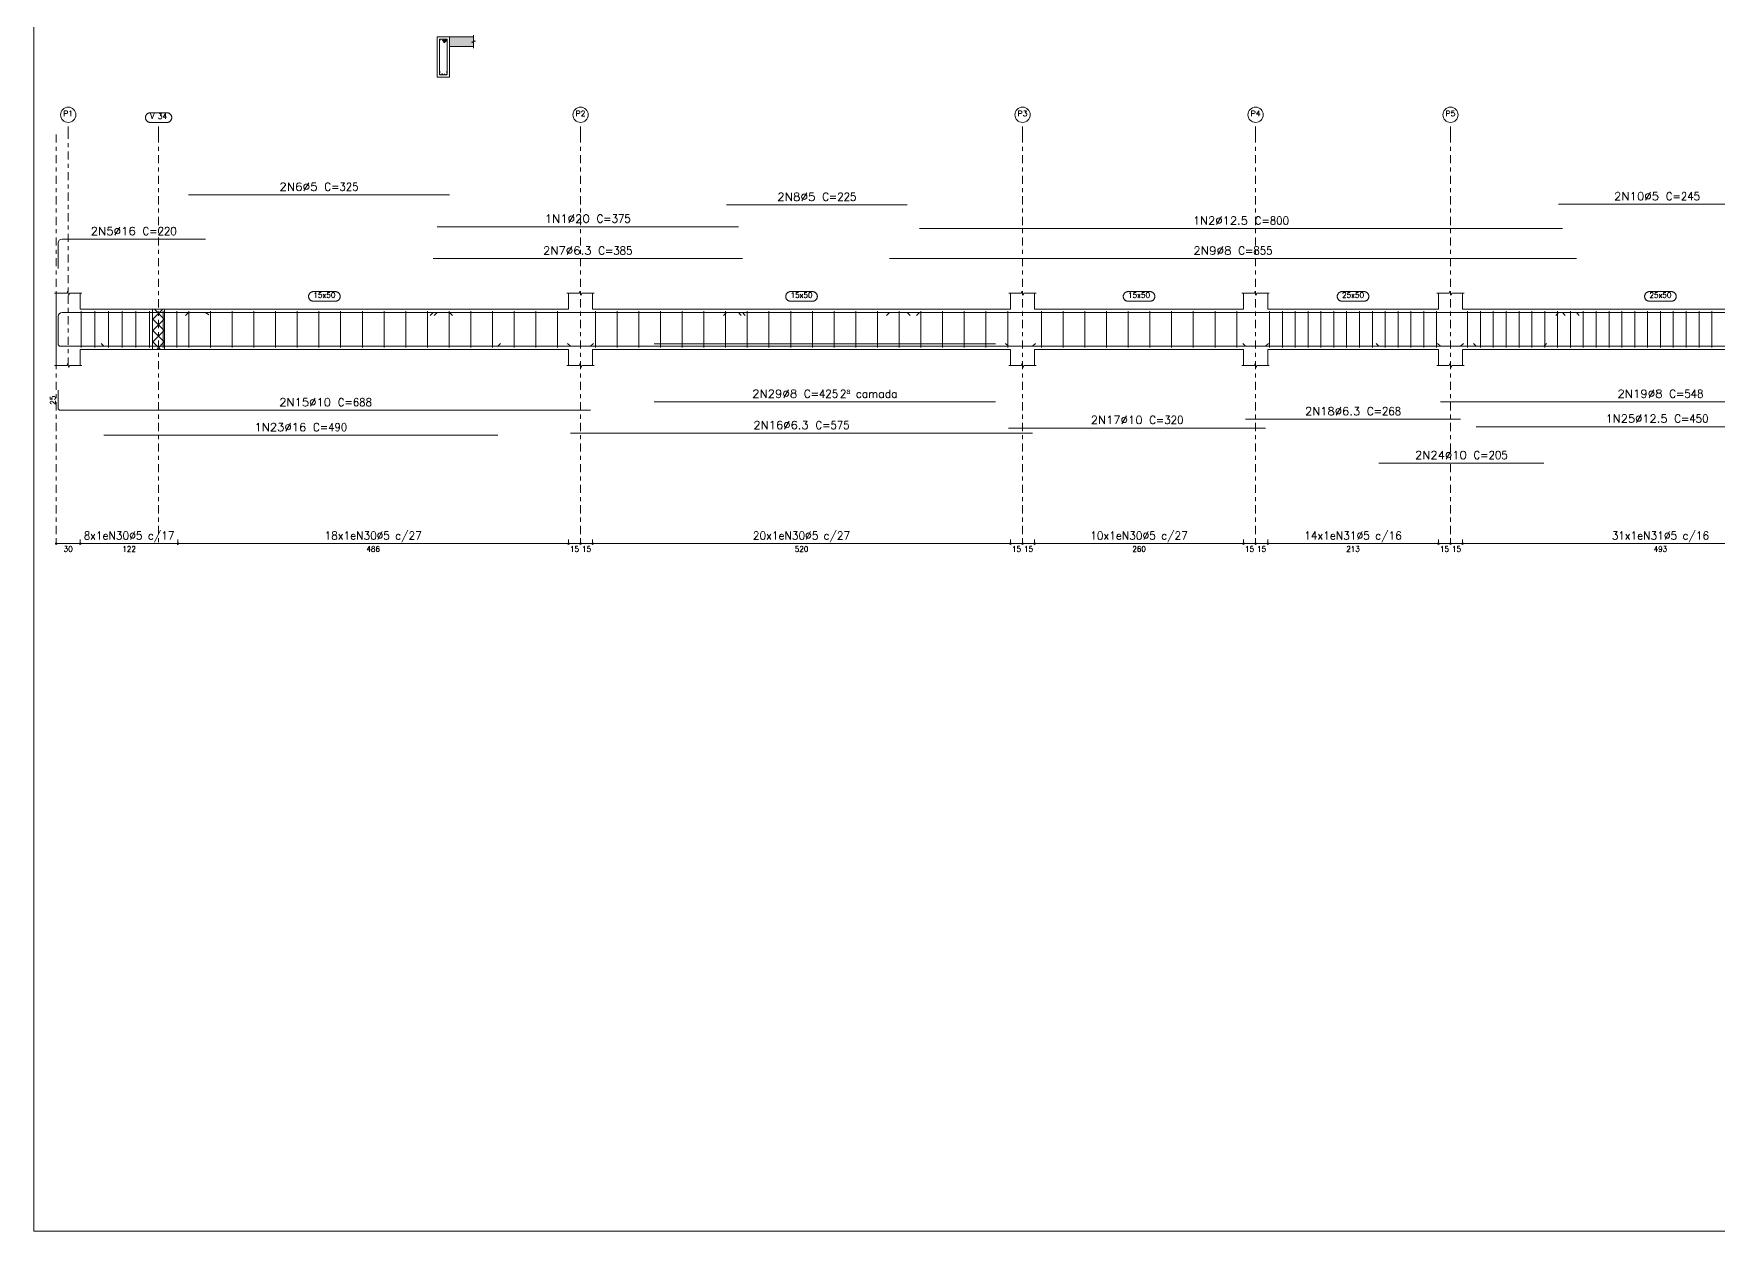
# Model space of a CAD drawing. Header units: millimetres. Extents: x 0 to 84, y 0 to 59.4.
# Drawn here: x 0 to 41.92, y 0 to 29.79 of the extents above; entities that cross this region are included whole.
import ezdxf
from ezdxf.enums import TextEntityAlignment as Align

# ---------------------------------------------------------------- set-up
doc = ezdxf.new("R2010")
doc.units = ezdxf.units.MM
doc.linetypes.add('CYPE_RAYAPUNTO', pattern=[0.4125, 0.2025, -0.105, 0, -0.105])
for name, color, linetype, lineweight in [('ARM_LONGITUDINAL_Ø10', 103, 'Continuous', 9), ('ARM_LONGITUDINAL_Ø12_5', 51, 'Continuous', 9), ('ARM_LONGITUDINAL_Ø16', 212, 'Continuous', 9), ('ARM_LONGITUDINAL_Ø20', 30, 'Continuous', 9), ('ARM_LONGITUDINAL_Ø5', 151, 'Continuous', 9), ('ARM_LONGITUDINAL_Ø6_3', 32, 'Continuous', 9), ('ARM_LONGITUDINAL_Ø8', 32, 'Continuous', 9), ('ARM_TRANSVERSAL_Ø5', 151, 'Continuous', 9), ('ELE_ARM_TRANS_TXT_EST', 3, 'Continuous', 9), ('ELE_CONT_NOS', 122, 'Continuous', 9), ('ELE_CONT_VIG_CONCRETO', 2, 'Continuous', 9), ('ELE_COT_COT_ANCORAGENS', 3, 'Continuous', 0), ('ELE_COT_COT_EST', 3, 'Continuous', 0), ('ELE_COT_COT_LIN_APOIOS', 2, 'CYPE_RAYAPUNTO', 0), ('ELE_COT_TEXTOS_ESTRIBOS', 122, 'Continuous', 0), ('ELE_REF_COT_LIN_AUX_COTA', 2, 'CYPE_RAYAPUNTO', 9), ('ELE_REF_REF_NOME', 3, 'Continuous', 9), ('ELE_REF_REF_REFERENCIA', 3, 'Continuous', 9), ('ELE_REF_TEXTO_REF_NOME', 3, 'Continuous', 9), ('ELE_REF_TEXTO_REF_REFERENCIA', 3, 'Continuous', 9), ('POR_ARM_LONG_ARM_TEXTOS', 3, 'Continuous', 9), ('POR_ARM_LONG_TXT_COMP', 3, 'Continuous', 9), ('POR_ARM_LONG_TXT_IND_LAYER_ARM_LONG', 3, 'Continuous', 9), ('QUAD_BORDA', 1, 'Continuous', 20), ('QUAD_LIMITES', 2, 'Continuous', 0), ('SEC_CONT_LAJES_CORTE', 8, 'Continuous', 9), ('SEC_CONT_VIG_CONCRETO_CORTE', 2, 'Continuous', 9)]:
    doc.layers.add(name, color=color, linetype=linetype, lineweight=lineweight)
doc.styles.add('CYPETXT', font='', dxfattribs={"height": 0.2})
doc.styles.get('CYPETXT').set_extended_font_data('romans')

msp = doc.modelspace()

# ---------------------------------------------------------------- hatches: boundary and pattern name
at = {"layer": 'SEC_CONT_LAJES_CORTE', "true_color": 0xdad7d3}
msp.add_hatch(color=254, dxfattribs=at).paths.add_polyline_path([(10.944, 29.716), (10.344, 29.716), (10.344, 29.476), (10.944, 29.476)], flags=0)

# ---------------------------------------------------------------- linework, layer by layer
at = {"layer": 'ARM_LONGITUDINAL_Ø10'}
for p, q in [((13.859, 22.019), (13.932, 22.087)), ((24.259, 22.019), (24.188, 22.09)), ((30.659, 22.019), (30.729, 22.09)), ((33.479, 22.019), (33.408, 22.09)), ((37.579, 22.019), (37.65, 22.09))]:
    msp.add_line(p, q, dxfattribs=at)
for points in [[(0.609, 22.519), (0.609, 22.079), (0.613, 22.056), (0.626, 22.036), (0.646, 22.023), (0.669, 22.019), (13.859, 22.019)], [(30.659, 22.019), (24.259, 22.019)], [(33.479, 22.019), (37.579, 22.019)], [(0.609, 20.925), (0.609, 20.485), (0.613, 20.462), (0.626, 20.442), (0.646, 20.429), (0.669, 20.425), (13.859, 20.425)], [(30.659, 19.984), (24.259, 19.984)], [(33.479, 19.111), (37.579, 19.111)]]:
    msp.add_lwpolyline(points, dxfattribs=at)
msp.add_circle((10.167, 28.786), 0.01, dxfattribs=at)
at = {"layer": 'ARM_LONGITUDINAL_Ø12_5'}
for p, q in [((22.043, 22.855), (21.972, 22.784)), ((38.043, 22.855), (38.114, 22.784)), ((35.899, 22.019), (35.828, 22.09))]:
    msp.add_line(p, q, dxfattribs=at)
for points in [[(22.043, 24.943), (38.043, 24.943)], [(22.043, 22.855), (38.043, 22.855)], [(35.899, 22.019), (44.899, 22.019)], [(35.899, 20.017), (44.899, 20.017)]]:
    msp.add_lwpolyline(points, dxfattribs=at)
at = {"layer": 'ARM_LONGITUDINAL_Ø16'}
for p, q in [((4.276, 22.855), (4.359, 22.799)), ((1.749, 22.019), (1.678, 22.09)), ((11.549, 22.019), (11.619, 22.09))]:
    msp.add_line(p, q, dxfattribs=at)
for points in [[(0.609, 23.949), (0.609, 24.586), (0.616, 24.623), (0.637, 24.654), (0.668, 24.675), (0.705, 24.682), (4.276, 24.682)], [(0.609, 22.122), (0.609, 22.759), (0.616, 22.796), (0.637, 22.827), (0.668, 22.848), (0.705, 22.855), (4.276, 22.855)], [(1.749, 22.019), (11.549, 22.019)], [(1.749, 19.805), (11.549, 19.805)]]:
    msp.add_lwpolyline(points, dxfattribs=at)
at = {"layer": 'ARM_LONGITUDINAL_Ø20'}
for p, q in [((10.039, 22.855), (9.968, 22.784)), ((17.539, 22.855), (17.609, 22.784))]:
    msp.add_line(p, q, dxfattribs=at)
for points in [[(10.039, 24.992), (17.539, 24.992)], [(10.039, 22.855), (17.539, 22.855)]]:
    msp.add_lwpolyline(points, dxfattribs=at)
msp.add_circle((10.194, 29.636), 0.02, dxfattribs=at)
at = {"layer": 'ARM_LONGITUDINAL_Ø5'}
for p, q in [((3.849, 22.855), (3.778, 22.784)), ((10.349, 22.855), (10.419, 22.784)), ((17.239, 22.855), (17.168, 22.784)), ((21.739, 22.855), (21.809, 22.784)), ((37.949, 22.855), (37.878, 22.784))]:
    msp.add_line(p, q, dxfattribs=at)
for points in [[(3.849, 25.786), (10.349, 25.786)], [(17.239, 25.537), (21.739, 25.537)], [(37.949, 25.549), (42.849, 25.549)], [(3.849, 22.855), (10.349, 22.855)], [(17.239, 22.855), (21.739, 22.855)], [(37.949, 22.855), (42.849, 22.855)]]:
    msp.add_lwpolyline(points, dxfattribs=at)
for centre in [(10.11, 29.638), (10.277, 29.638)]:
    msp.add_circle(centre, 0.005, dxfattribs=at)
at = {"layer": 'ARM_LONGITUDINAL_Ø6_3'}
for p, q in [((9.939, 22.855), (9.868, 22.784)), ((17.639, 22.855), (17.709, 22.784)), ((13.359, 22.019), (13.288, 22.09)), ((24.859, 22.019), (24.929, 22.09)), ((30.159, 22.019), (30.088, 22.09)), ((35.509, 22.019), (35.579, 22.09))]:
    msp.add_line(p, q, dxfattribs=at)
for points in [[(9.939, 24.197), (17.639, 24.197)], [(9.939, 22.855), (17.639, 22.855)], [(13.359, 22.019), (24.859, 22.019)], [(30.159, 22.019), (35.509, 22.019)], [(30.159, 20.202), (35.509, 20.202)], [(13.359, 19.856), (24.859, 19.856)]]:
    msp.add_lwpolyline(points, dxfattribs=at)
for centre in [(10.11, 29.65), (10.277, 29.65), (10.11, 28.842), (10.11, 28.782), (10.224, 28.782), (10.277, 28.842), (10.277, 28.782)]:
    msp.add_circle(centre, 0.0063, dxfattribs=at)
at = {"layer": 'ARM_LONGITUDINAL_Ø8'}
for p, q in [((21.294, 22.855), (21.223, 22.784)), ((38.394, 22.855), (38.464, 22.784)), ((35.009, 22.019), (34.938, 22.09))]:
    msp.add_line(p, q, dxfattribs=at)
for points in [[(21.294, 24.197), (38.394, 24.197)], [(21.294, 22.855), (38.394, 22.855)], [(15.439, 22.075), (23.939, 22.075)], [(35.009, 22.019), (45.959, 22.019)], [(15.439, 20.637), (23.939, 20.637)], [(35.009, 20.637), (45.959, 20.637)]]:
    msp.add_lwpolyline(points, dxfattribs=at)
at = {"layer": 'ARM_TRANSVERSAL_Ø5'}
for p, q in [((1.184, 22.887), (1.184, 21.987)), ((1.524, 22.887), (1.524, 21.987)), ((1.864, 22.887), (1.864, 21.987)), ((2.204, 22.887), (2.204, 21.987)), ((2.544, 22.887), (2.544, 21.987)), ((2.884, 22.887), (2.884, 21.987)), ((3.224, 22.887), (3.224, 21.987)), ((3.564, 22.887), (3.564, 21.987)), ((3.859, 22.887), (3.859, 21.987)), ((4.399, 22.887), (4.399, 21.987)), ((4.939, 22.887), (4.939, 21.987)), ((5.479, 22.887), (5.479, 21.987)), ((6.019, 22.887), (6.019, 21.987)), ((6.559, 22.887), (6.559, 21.987)), ((7.099, 22.887), (7.099, 21.987)), ((7.639, 22.887), (7.639, 21.987)), ((8.179, 22.887), (8.179, 21.987)), ((8.719, 22.887), (8.719, 21.987)), ((9.259, 22.887), (9.259, 21.987)), ((9.799, 22.887), (9.799, 21.987)), ((10.339, 22.887), (10.339, 21.987)), ((10.879, 22.887), (10.879, 21.987)), ((11.419, 22.887), (11.419, 21.987)), ((11.959, 22.887), (11.959, 21.987)), ((12.499, 22.887), (12.499, 21.987)), ((13.039, 22.887), (13.039, 21.987)), ((13.979, 22.887), (13.979, 21.987)), ((14.519, 22.887), (14.519, 21.987)), ((15.059, 22.887), (15.059, 21.987)), ((15.599, 22.887), (15.599, 21.987)), ((16.139, 22.887), (16.139, 21.987)), ((16.679, 22.887), (16.679, 21.987)), ((17.219, 22.887), (17.219, 21.987)), ((17.759, 22.887), (17.759, 21.987)), ((18.299, 22.887), (18.299, 21.987)), ((18.839, 22.887), (18.839, 21.987)), ((19.379, 22.887), (19.379, 21.987)), ((19.919, 22.887), (19.919, 21.987)), ((20.459, 22.887), (20.459, 21.987)), ((20.999, 22.887), (20.999, 21.987)), ((21.539, 22.887), (21.539, 21.987)), ((22.079, 22.887), (22.079, 21.987)), ((22.619, 22.887), (22.619, 21.987)), ((23.159, 22.887), (23.159, 21.987)), ((23.699, 22.887), (23.699, 21.987)), ((24.239, 22.887), (24.239, 21.987)), ((25.079, 22.887), (25.079, 21.987)), ((25.619, 22.887), (25.619, 21.987)), ((26.159, 22.887), (26.159, 21.987)), ((26.699, 22.887), (26.699, 21.987)), ((27.239, 22.887), (27.239, 21.987)), ((27.779, 22.887), (27.779, 21.987)), ((28.319, 22.887), (28.319, 21.987)), ((28.859, 22.887), (28.859, 21.987)), ((29.399, 22.887), (29.399, 21.987)), ((29.939, 22.887), (29.939, 21.987)), ((30.754, 22.887), (30.754, 21.987)), ((31.074, 22.887), (31.074, 21.987)), ((31.394, 22.887), (31.394, 21.987)), ((31.714, 22.887), (31.714, 21.987)), ((32.034, 22.887), (32.034, 21.987)), ((32.354, 22.887), (32.354, 21.987)), ((32.674, 22.887), (32.674, 21.987)), ((32.994, 22.887), (32.994, 21.987)), ((33.314, 22.887), (33.314, 21.987)), ((33.634, 22.887), (33.634, 21.987)), ((33.954, 22.887), (33.954, 21.987)), ((34.274, 22.887), (34.274, 21.987)), ((34.594, 22.887), (34.594, 21.987)), ((34.914, 22.887), (34.914, 21.987)), ((35.684, 22.887), (35.684, 21.987)), ((36.004, 22.887), (36.004, 21.987)), ((36.324, 22.887), (36.324, 21.987)), ((36.644, 22.887), (36.644, 21.987)), ((36.964, 22.887), (36.964, 21.987)), ((37.284, 22.887), (37.284, 21.987)), ((37.604, 22.887), (37.604, 21.987)), ((37.924, 22.887), (37.924, 21.987)), ((38.244, 22.887), (38.244, 21.987)), ((38.564, 22.887), (38.564, 21.987)), ((38.884, 22.887), (38.884, 21.987)), ((39.204, 22.887), (39.204, 21.987)), ((39.524, 22.887), (39.524, 21.987)), ((39.844, 22.887), (39.844, 21.987)), ((40.164, 22.887), (40.164, 21.987)), ((40.484, 22.887), (40.484, 21.987)), ((40.804, 22.887), (40.804, 21.987)), ((41.124, 22.887), (41.124, 21.987)), ((41.444, 22.887), (41.444, 21.987)), ((41.764, 22.887), (41.764, 21.987))]:
    msp.add_line(p, q, dxfattribs=at)
msp.add_lwpolyline([(10.214, 29.564), (10.284, 29.635), (10.286, 29.637), (10.288, 29.64), (10.288, 29.643), (10.289, 29.646), (10.288, 29.649), (10.288, 29.652), (10.286, 29.654), (10.284, 29.656), (10.282, 29.658), (10.279, 29.66), (10.277, 29.661), (10.274, 29.661), (10.114, 29.661), (10.108, 29.66), (10.103, 29.656), (10.1, 29.652), (10.099, 29.646), (10.099, 28.786), (10.1, 28.78), (10.103, 28.775), (10.108, 28.772), (10.114, 28.771), (10.274, 28.771), (10.279, 28.772), (10.284, 28.775), (10.288, 28.78), (10.289, 28.786), (10.289, 29.646), (10.288, 29.649), (10.288, 29.652), (10.286, 29.654), (10.284, 29.656), (10.282, 29.658), (10.279, 29.66), (10.277, 29.661), (10.274, 29.661), (10.271, 29.661), (10.269, 29.66), (10.267, 29.659), (10.265, 29.658), (10.263, 29.656), (10.192, 29.586)], dxfattribs=at)
at = {"layer": 'ELE_CONT_NOS'}
for p, q in [((0.559, 22.937), (0.559, 23.337)), ((1.159, 22.937), (1.159, 23.337)), ((13.309, 22.937), (13.309, 23.337)), ((13.909, 22.937), (13.909, 23.337)), ((24.309, 22.937), (24.309, 23.337)), ((24.909, 22.937), (24.909, 23.337)), ((30.109, 22.937), (30.109, 23.337)), ((30.709, 22.937), (30.709, 23.337)), ((34.959, 22.937), (34.959, 23.337)), ((35.559, 22.937), (35.559, 23.337)), ((0.559, 21.937), (0.559, 21.537)), ((1.159, 21.937), (1.159, 21.537)), ((13.309, 21.937), (13.309, 21.537)), ((13.909, 21.937), (13.909, 21.537)), ((24.309, 21.937), (24.309, 21.537)), ((24.909, 21.937), (24.909, 21.537)), ((30.109, 21.937), (30.109, 21.537)), ((30.709, 21.937), (30.709, 21.537)), ((34.959, 21.937), (34.959, 21.537)), ((35.559, 21.937), (35.559, 21.537))]:
    msp.add_line(p, q, dxfattribs=at)
at = {"layer": 'ELE_CONT_NOS', "lineweight": 0}
for p, q in [((2.959, 22.683), (3.212, 22.937)), ((2.959, 22.4), (3.259, 22.7)), ((3.259, 22.4), (2.959, 22.7)), ((3.259, 22.683), (3.005, 22.937)), ((2.959, 22.118), (3.259, 22.418)), ((3.259, 22.118), (2.959, 22.418)), ((3.157, 21.937), (2.959, 22.135)), ((3.061, 21.937), (3.259, 22.135))]:
    msp.add_line(p, q, dxfattribs=at)
at = {"layer": 'ELE_CONT_NOS'}
for points in [[(0.519, 23.337), (0.829, 23.337), (0.844, 23.387), (0.874, 23.287), (0.889, 23.337), (1.199, 23.337)], [(13.269, 23.337), (13.579, 23.337), (13.594, 23.387), (13.624, 23.287), (13.639, 23.337), (13.949, 23.337)], [(24.269, 23.337), (24.579, 23.337), (24.594, 23.387), (24.624, 23.287), (24.639, 23.337), (24.949, 23.337)], [(30.069, 23.337), (30.379, 23.337), (30.394, 23.387), (30.424, 23.287), (30.439, 23.337), (30.749, 23.337)], [(34.919, 23.337), (35.229, 23.337), (35.244, 23.387), (35.274, 23.287), (35.289, 23.337), (35.599, 23.337)], [(0.559, 22.937), (0.559, 21.937)], [(0.519, 21.537), (0.829, 21.537), (0.844, 21.587), (0.874, 21.487), (0.889, 21.537), (1.199, 21.537)], [(13.269, 21.537), (13.579, 21.537), (13.594, 21.587), (13.624, 21.487), (13.639, 21.537), (13.949, 21.537)], [(24.269, 21.537), (24.579, 21.537), (24.594, 21.587), (24.624, 21.487), (24.639, 21.537), (24.949, 21.537)], [(30.069, 21.537), (30.379, 21.537), (30.394, 21.587), (30.424, 21.487), (30.439, 21.537), (30.749, 21.537)], [(34.919, 21.537), (35.229, 21.537), (35.244, 21.587), (35.274, 21.487), (35.289, 21.537), (35.599, 21.537)]]:
    msp.add_lwpolyline(points, dxfattribs=at)
at = {"layer": 'ELE_CONT_NOS', "lineweight": 0}
msp.add_lwpolyline([(2.959, 22.937), (2.959, 21.937), (3.259, 21.937), (3.259, 22.937), (2.959, 22.937)], close=True, dxfattribs=at)
at = {"layer": 'ELE_CONT_VIG_CONCRETO'}
for p, q in [((1.159, 22.937), (3.109, 22.937)), ((3.109, 22.937), (13.309, 22.937)), ((13.909, 22.937), (24.309, 22.937)), ((24.909, 22.937), (30.109, 22.937)), ((30.709, 22.937), (34.959, 22.937)), ((35.559, 22.937), (45.409, 22.937)), ((1.159, 21.937), (3.109, 21.937)), ((3.109, 21.937), (13.309, 21.937)), ((13.909, 21.937), (24.309, 21.937)), ((24.909, 21.937), (30.109, 21.937)), ((30.709, 21.937), (34.959, 21.937)), ((35.559, 21.937), (45.409, 21.937))]:
    msp.add_line(p, q, dxfattribs=at)
at = {"layer": 'ELE_COT_COT_EST'}
for p, q in [((0.559, 17.107), (0.559, 17.207)), ((1.159, 17.107), (1.159, 17.207)), ((3.589, 17.107), (3.589, 17.207)), ((13.309, 17.107), (13.309, 17.207)), ((13.609, 17.107), (13.609, 17.207)), ((13.909, 17.107), (13.909, 17.207)), ((24.309, 17.107), (24.309, 17.207)), ((24.609, 17.107), (24.609, 17.207)), ((24.909, 17.107), (24.909, 17.207)), ((30.109, 17.107), (30.109, 17.207)), ((30.409, 17.107), (30.409, 17.207)), ((30.709, 17.107), (30.709, 17.207)), ((34.959, 17.107), (34.959, 17.207)), ((35.259, 17.107), (35.259, 17.207)), ((35.559, 17.107), (35.559, 17.207))]:
    msp.add_line(p, q, dxfattribs=at)
for points in [[(0.559, 17.107), (1.159, 17.107), (1.159, 17.207)], [(1.159, 17.107), (3.589, 17.107), (3.589, 17.207)], [(3.589, 17.107), (13.309, 17.107), (13.309, 17.207)], [(13.309, 17.107), (13.609, 17.107), (13.609, 17.207)], [(13.609, 17.107), (13.909, 17.107), (13.909, 17.207)], [(13.909, 17.107), (24.309, 17.107), (24.309, 17.207)], [(24.309, 17.107), (24.609, 17.107), (24.609, 17.207)], [(24.609, 17.107), (24.909, 17.107), (24.909, 17.207)], [(24.909, 17.107), (30.109, 17.107), (30.109, 17.207)], [(30.109, 17.107), (30.409, 17.107), (30.409, 17.207)], [(30.409, 17.107), (30.709, 17.107), (30.709, 17.207)], [(30.709, 17.107), (34.959, 17.107), (34.959, 17.207)], [(34.959, 17.107), (35.259, 17.107), (35.259, 17.207)], [(35.259, 17.107), (35.559, 17.107), (35.559, 17.207)], [(35.559, 17.107), (45.409, 17.107), (45.409, 17.207)]]:
    msp.add_lwpolyline(points, dxfattribs=at)
for centre in [(0.559, 17.107), (1.159, 17.107), (1.159, 17.107), (3.589, 17.107), (3.589, 17.107), (13.309, 17.107), (13.309, 17.107), (13.609, 17.107), (13.609, 17.107), (13.909, 17.107), (13.909, 17.107), (24.309, 17.107), (24.309, 17.107), (24.609, 17.107), (24.609, 17.107), (24.909, 17.107), (24.909, 17.107), (30.109, 17.107), (30.109, 17.107), (30.409, 17.107), (30.409, 17.107), (30.709, 17.107), (30.709, 17.107), (34.959, 17.107), (34.959, 17.107), (35.259, 17.107), (35.259, 17.107), (35.559, 17.107), (35.559, 17.107)]:
    msp.add_circle(centre, 0.02, dxfattribs=at)
at = {"layer": 'ELE_COT_COT_LIN_APOIOS'}
for p, q in [((0.559, 27.286), (0.559, 17.107)), ((0.559, 27.286), (0.559, 17.107)), ((3.109, 27.286), (3.109, 17.107)), ((13.609, 27.286), (13.609, 17.107)), ((13.609, 27.286), (13.609, 17.107)), ((24.609, 27.286), (24.609, 17.107)), ((30.409, 27.286), (30.409, 17.107)), ((35.259, 27.286), (35.259, 17.107))]:
    msp.add_line(p, q, dxfattribs=at)
at = {"layer": 'ELE_REF_COT_LIN_AUX_COTA'}
for p, q in [((0.859, 27.286), (0.859, 27.586)), ((0.859, 21.537), (0.859, 27.286)), ((3.109, 27.286), (3.109, 27.586)), ((13.609, 27.286), (13.609, 27.586)), ((24.609, 27.286), (24.609, 27.586)), ((30.409, 27.286), (30.409, 27.586)), ((35.259, 27.286), (35.259, 27.586))]:
    msp.add_line(p, q, dxfattribs=at)
at = {"layer": 'ELE_REF_REF_NOME'}
for points in [[(7.507, 23.377), (7.515, 23.377), (7.523, 23.376), (7.531, 23.374), (7.538, 23.373), (7.546, 23.37), (7.554, 23.367), (7.561, 23.364), (7.568, 23.36), (7.575, 23.356), (7.581, 23.351), (7.587, 23.346), (7.593, 23.34), (7.598, 23.334), (7.603, 23.328), (7.608, 23.321), (7.612, 23.315), (7.616, 23.307), (7.619, 23.3), (7.621, 23.292), (7.623, 23.285), (7.625, 23.277), (7.626, 23.269), (7.627, 23.261), (7.627, 23.253), (7.626, 23.245), (7.625, 23.237), (7.623, 23.229), (7.621, 23.221), (7.619, 23.214), (7.616, 23.206), (7.612, 23.199), (7.608, 23.192), (7.603, 23.186), (7.598, 23.179), (7.593, 23.173), (7.587, 23.168), (7.581, 23.163), (7.575, 23.158), (7.568, 23.154), (7.561, 23.15), (7.554, 23.146), (7.546, 23.144), (7.538, 23.141), (7.531, 23.139), (7.523, 23.138), (7.515, 23.137), (7.507, 23.137), (6.961, 23.137), (6.953, 23.137), (6.945, 23.138), (6.937, 23.139), (6.929, 23.141), (6.921, 23.144), (6.914, 23.146), (6.907, 23.15), (6.9, 23.154), (6.893, 23.158), (6.886, 23.163), (6.88, 23.168), (6.874, 23.173), (6.869, 23.179), (6.864, 23.186), (6.86, 23.192), (6.855, 23.199), (6.852, 23.206), (6.849, 23.214), (6.846, 23.221), (6.844, 23.229), (6.842, 23.237), (6.841, 23.245), (6.841, 23.253), (6.841, 23.261), (6.841, 23.269), (6.842, 23.277), (6.844, 23.285), (6.846, 23.292), (6.849, 23.3), (6.852, 23.307), (6.855, 23.315), (6.86, 23.321), (6.864, 23.328), (6.869, 23.334), (6.874, 23.34), (6.88, 23.346), (6.886, 23.351), (6.893, 23.356), (6.9, 23.36), (6.907, 23.364), (6.914, 23.367), (6.921, 23.37), (6.929, 23.373), (6.937, 23.374), (6.945, 23.376), (6.953, 23.377), (6.961, 23.377), (7.507, 23.377)], [(19.382, 23.377), (19.39, 23.377), (19.398, 23.376), (19.406, 23.374), (19.413, 23.373), (19.421, 23.37), (19.429, 23.367), (19.436, 23.364), (19.443, 23.36), (19.45, 23.356), (19.456, 23.351), (19.462, 23.346), (19.468, 23.34), (19.473, 23.334), (19.478, 23.328), (19.483, 23.321), (19.487, 23.315), (19.491, 23.307), (19.494, 23.3), (19.496, 23.292), (19.498, 23.285), (19.5, 23.277), (19.501, 23.269), (19.502, 23.261), (19.502, 23.253), (19.501, 23.245), (19.5, 23.237), (19.498, 23.229), (19.496, 23.221), (19.494, 23.214), (19.491, 23.206), (19.487, 23.199), (19.483, 23.192), (19.478, 23.186), (19.473, 23.179), (19.468, 23.173), (19.462, 23.168), (19.456, 23.163), (19.45, 23.158), (19.443, 23.154), (19.436, 23.15), (19.429, 23.146), (19.421, 23.144), (19.413, 23.141), (19.406, 23.139), (19.398, 23.138), (19.39, 23.137), (19.382, 23.137), (18.836, 23.137), (18.828, 23.137), (18.82, 23.138), (18.812, 23.139), (18.804, 23.141), (18.796, 23.144), (18.789, 23.146), (18.782, 23.15), (18.775, 23.154), (18.768, 23.158), (18.761, 23.163), (18.755, 23.168), (18.749, 23.173), (18.744, 23.179), (18.739, 23.186), (18.735, 23.192), (18.73, 23.199), (18.727, 23.206), (18.724, 23.214), (18.721, 23.221), (18.719, 23.229), (18.717, 23.237), (18.716, 23.245), (18.716, 23.253), (18.716, 23.261), (18.716, 23.269), (18.717, 23.277), (18.719, 23.285), (18.721, 23.292), (18.724, 23.3), (18.727, 23.307), (18.73, 23.315), (18.735, 23.321), (18.739, 23.328), (18.744, 23.334), (18.749, 23.34), (18.755, 23.346), (18.761, 23.351), (18.768, 23.356), (18.775, 23.36), (18.782, 23.364), (18.789, 23.367), (18.796, 23.37), (18.804, 23.373), (18.812, 23.374), (18.82, 23.376), (18.828, 23.377), (18.836, 23.377), (19.382, 23.377)], [(27.782, 23.377), (27.79, 23.377), (27.798, 23.376), (27.806, 23.374), (27.813, 23.373), (27.821, 23.37), (27.829, 23.367), (27.836, 23.364), (27.843, 23.36), (27.85, 23.356), (27.856, 23.351), (27.862, 23.346), (27.868, 23.34), (27.873, 23.334), (27.878, 23.328), (27.883, 23.321), (27.887, 23.315), (27.891, 23.307), (27.894, 23.3), (27.896, 23.292), (27.898, 23.285), (27.9, 23.277), (27.901, 23.269), (27.902, 23.261), (27.902, 23.253), (27.901, 23.245), (27.9, 23.237), (27.898, 23.229), (27.896, 23.221), (27.894, 23.214), (27.891, 23.206), (27.887, 23.199), (27.883, 23.192), (27.878, 23.186), (27.873, 23.179), (27.868, 23.173), (27.862, 23.168), (27.856, 23.163), (27.85, 23.158), (27.843, 23.154), (27.836, 23.15), (27.829, 23.146), (27.821, 23.144), (27.813, 23.141), (27.806, 23.139), (27.798, 23.138), (27.79, 23.137), (27.782, 23.137), (27.236, 23.137), (27.228, 23.137), (27.22, 23.138), (27.212, 23.139), (27.204, 23.141), (27.196, 23.144), (27.189, 23.146), (27.182, 23.15), (27.175, 23.154), (27.168, 23.158), (27.161, 23.163), (27.155, 23.168), (27.149, 23.173), (27.144, 23.179), (27.139, 23.186), (27.135, 23.192), (27.13, 23.199), (27.127, 23.206), (27.124, 23.214), (27.121, 23.221), (27.119, 23.229), (27.117, 23.237), (27.116, 23.245), (27.116, 23.253), (27.116, 23.261), (27.116, 23.269), (27.117, 23.277), (27.119, 23.285), (27.121, 23.292), (27.124, 23.3), (27.127, 23.307), (27.13, 23.315), (27.135, 23.321), (27.139, 23.328), (27.144, 23.334), (27.149, 23.34), (27.155, 23.346), (27.161, 23.351), (27.168, 23.356), (27.175, 23.36), (27.182, 23.364), (27.189, 23.367), (27.196, 23.37), (27.204, 23.373), (27.212, 23.374), (27.22, 23.376), (27.228, 23.377), (27.236, 23.377), (27.782, 23.377)], [(33.107, 23.377), (33.115, 23.377), (33.123, 23.376), (33.131, 23.374), (33.138, 23.373), (33.146, 23.37), (33.154, 23.367), (33.161, 23.364), (33.168, 23.36), (33.175, 23.356), (33.181, 23.351), (33.187, 23.346), (33.193, 23.34), (33.198, 23.334), (33.203, 23.328), (33.208, 23.321), (33.212, 23.315), (33.216, 23.307), (33.219, 23.3), (33.221, 23.292), (33.223, 23.285), (33.225, 23.277), (33.226, 23.269), (33.227, 23.261), (33.227, 23.253), (33.226, 23.245), (33.225, 23.237), (33.223, 23.229), (33.221, 23.221), (33.219, 23.214), (33.216, 23.206), (33.212, 23.199), (33.208, 23.192), (33.203, 23.186), (33.198, 23.179), (33.193, 23.173), (33.187, 23.168), (33.181, 23.163), (33.175, 23.158), (33.168, 23.154), (33.161, 23.15), (33.154, 23.146), (33.146, 23.144), (33.138, 23.141), (33.131, 23.139), (33.123, 23.138), (33.115, 23.137), (33.107, 23.137), (32.561, 23.137), (32.553, 23.137), (32.545, 23.138), (32.537, 23.139), (32.529, 23.141), (32.521, 23.144), (32.514, 23.146), (32.507, 23.15), (32.5, 23.154), (32.493, 23.158), (32.486, 23.163), (32.48, 23.168), (32.474, 23.173), (32.469, 23.179), (32.464, 23.186), (32.46, 23.192), (32.455, 23.199), (32.452, 23.206), (32.449, 23.214), (32.446, 23.221), (32.444, 23.229), (32.442, 23.237), (32.441, 23.245), (32.441, 23.253), (32.441, 23.261), (32.441, 23.269), (32.442, 23.277), (32.444, 23.285), (32.446, 23.292), (32.449, 23.3), (32.452, 23.307), (32.455, 23.315), (32.46, 23.321), (32.464, 23.328), (32.469, 23.334), (32.474, 23.34), (32.48, 23.346), (32.486, 23.351), (32.493, 23.356), (32.5, 23.36), (32.507, 23.364), (32.514, 23.367), (32.521, 23.37), (32.529, 23.373), (32.537, 23.374), (32.545, 23.376), (32.553, 23.377), (32.561, 23.377), (33.107, 23.377)], [(40.757, 23.377), (40.765, 23.377), (40.773, 23.376), (40.781, 23.374), (40.788, 23.373), (40.796, 23.37), (40.804, 23.367), (40.811, 23.364), (40.818, 23.36), (40.825, 23.356), (40.831, 23.351), (40.837, 23.346), (40.843, 23.34), (40.848, 23.334), (40.853, 23.328), (40.858, 23.321), (40.862, 23.315), (40.866, 23.307), (40.869, 23.3), (40.871, 23.292), (40.873, 23.285), (40.875, 23.277), (40.876, 23.269), (40.877, 23.261), (40.877, 23.253), (40.876, 23.245), (40.875, 23.237), (40.873, 23.229), (40.871, 23.221), (40.869, 23.214), (40.866, 23.206), (40.862, 23.199), (40.858, 23.192), (40.853, 23.186), (40.848, 23.179), (40.843, 23.173), (40.837, 23.168), (40.831, 23.163), (40.825, 23.158), (40.818, 23.154), (40.811, 23.15), (40.804, 23.146), (40.796, 23.144), (40.788, 23.141), (40.781, 23.139), (40.773, 23.138), (40.765, 23.137), (40.757, 23.137), (40.211, 23.137), (40.203, 23.137), (40.195, 23.138), (40.187, 23.139), (40.179, 23.141), (40.171, 23.144), (40.164, 23.146), (40.157, 23.15), (40.15, 23.154), (40.143, 23.158), (40.136, 23.163), (40.13, 23.168), (40.124, 23.173), (40.119, 23.179), (40.114, 23.186), (40.11, 23.192), (40.105, 23.199), (40.102, 23.206), (40.099, 23.214), (40.096, 23.221), (40.094, 23.229), (40.092, 23.237), (40.091, 23.245), (40.091, 23.253), (40.091, 23.261), (40.091, 23.269), (40.092, 23.277), (40.094, 23.285), (40.096, 23.292), (40.099, 23.3), (40.102, 23.307), (40.105, 23.315), (40.11, 23.321), (40.114, 23.328), (40.119, 23.334), (40.124, 23.34), (40.13, 23.346), (40.136, 23.351), (40.143, 23.356), (40.15, 23.36), (40.157, 23.364), (40.164, 23.367), (40.171, 23.37), (40.179, 23.373), (40.187, 23.374), (40.195, 23.376), (40.203, 23.377), (40.211, 23.377), (40.757, 23.377)]]:
    msp.add_lwpolyline(points, close=True, dxfattribs=at)
at = {"layer": 'ELE_REF_REF_REFERENCIA'}
msp.add_lwpolyline([(3.316, 27.826), (3.324, 27.826), (3.332, 27.825), (3.34, 27.824), (3.347, 27.822), (3.355, 27.819), (3.363, 27.816), (3.37, 27.813), (3.377, 27.809), (3.384, 27.805), (3.39, 27.8), (3.396, 27.795), (3.402, 27.789), (3.407, 27.783), (3.412, 27.777), (3.417, 27.771), (3.421, 27.764), (3.425, 27.757), (3.428, 27.749), (3.43, 27.742), (3.432, 27.734), (3.434, 27.726), (3.435, 27.718), (3.436, 27.71), (3.436, 27.702), (3.435, 27.694), (3.434, 27.686), (3.432, 27.678), (3.43, 27.67), (3.428, 27.663), (3.425, 27.656), (3.421, 27.648), (3.417, 27.641), (3.412, 27.635), (3.407, 27.629), (3.402, 27.623), (3.396, 27.617), (3.39, 27.612), (3.384, 27.607), (3.377, 27.603), (3.37, 27.599), (3.363, 27.596), (3.355, 27.593), (3.347, 27.59), (3.34, 27.588), (3.332, 27.587), (3.324, 27.586), (3.316, 27.586), (2.902, 27.586), (2.894, 27.586), (2.886, 27.587), (2.878, 27.588), (2.87, 27.59), (2.862, 27.593), (2.855, 27.596), (2.848, 27.599), (2.841, 27.603), (2.834, 27.607), (2.827, 27.612), (2.821, 27.617), (2.815, 27.623), (2.81, 27.629), (2.805, 27.635), (2.801, 27.641), (2.796, 27.648), (2.793, 27.656), (2.79, 27.663), (2.787, 27.67), (2.785, 27.678), (2.783, 27.686), (2.782, 27.694), (2.782, 27.702), (2.782, 27.71), (2.782, 27.718), (2.783, 27.726), (2.785, 27.734), (2.787, 27.742), (2.79, 27.749), (2.793, 27.757), (2.796, 27.764), (2.801, 27.771), (2.805, 27.777), (2.81, 27.783), (2.815, 27.789), (2.821, 27.795), (2.827, 27.8), (2.834, 27.805), (2.841, 27.809), (2.848, 27.813), (2.855, 27.816), (2.862, 27.819), (2.87, 27.822), (2.878, 27.824), (2.886, 27.825), (2.894, 27.826), (2.902, 27.826), (3.316, 27.826)], close=True, dxfattribs=at)
for centre in [(0.859, 27.776), (13.609, 27.776), (24.609, 27.776), (30.409, 27.776), (35.259, 27.776)]:
    msp.add_circle(centre, 0.19, dxfattribs=at)
at = {"layer": 'QUAD_BORDA'}
msp.add_lwpolyline([(0, 0), (84, 0), (84, 59.4), (0, 59.4), (0, 0)], close=True, dxfattribs=at)
at = {"layer": 'QUAD_LIMITES'}
msp.add_lwpolyline([(0, 0), (84, 0), (84, 59.4), (0, 59.4), (0, 0)], close=True, dxfattribs=at)
at = {"layer": 'SEC_CONT_LAJES_CORTE', "color": 254, "true_color": 0xdad7d3}
msp.add_lwpolyline([(10.944, 29.716), (10.344, 29.716), (10.344, 29.476), (10.944, 29.476)], close=True, dxfattribs=at)
at = {"layer": 'SEC_CONT_LAJES_CORTE'}
for points in [[(10.944, 29.716), (10.344, 29.716), (10.344, 29.476), (10.944, 29.476)], [(10.944, 29.756), (10.944, 29.626), (10.994, 29.611), (10.894, 29.581), (10.944, 29.566), (10.944, 29.436)]]:
    msp.add_lwpolyline(points, dxfattribs=at)
at = {"layer": 'SEC_CONT_VIG_CONCRETO_CORTE'}
msp.add_lwpolyline([(10.344, 29.716), (10.044, 29.716), (10.044, 28.716), (10.344, 28.716), (10.344, 29.716)], close=True, dxfattribs=at)

# ---------------------------------------------------------------- texts
at = {"layer": 'ELE_ARM_TRANS_TXT_EST', "style": 'CYPETXT'}
for s, width, p, p2 in [('8x1eN30%%c5 c/17', 0.837784, (1.244, 17.207), (3.503, 17.207)), ('18x1eN30%%c5 c/27', 0.840083, (7.235, 17.207), (9.662, 17.207)), ('20x1eN30%%c5 c/27', 0.840083, (17.895, 17.207), (20.322, 17.207)), ('10x1eN30%%c5 c/27', 0.840083, (26.295, 17.207), (28.722, 17.207)), ('14x1eN31%%c5 c/16', 0.840083, (31.62, 17.207), (34.047, 17.207)), ('31x1eN31%%c5 c/16', 0.840083, (39.27, 17.207), (41.697, 17.207))]:
    msp.add_text(s, height=0.2, dxfattribs=dict(at, width=width)).set_placement(p, p2, align=Align.FIT)
at = {"layer": 'ELE_COT_COT_ANCORAGENS', "style": 'CYPETXT', "width": 0.872274}
msp.add_text('25', height=0.1333, rotation=90, dxfattribs=at).set_placement((0.542, 20.563), (0.542, 20.787), align=Align.FIT)
at = {"layer": 'ELE_COT_TEXTOS_ESTRIBOS', "style": 'CYPETXT', "width": 0.872274}
for s, p, p2 in [('30', (0.747, 16.907), (0.971, 16.907)), ('122', (2.206, 16.907), (2.542, 16.907)), ('486', (8.281, 16.907), (8.617, 16.907)), ('15', (13.347, 16.907), (13.571, 16.907)), ('15', (13.647, 16.907), (13.871, 16.907)), ('520', (18.941, 16.907), (19.277, 16.907)), ('15', (24.347, 16.907), (24.571, 16.907)), ('15', (24.647, 16.907), (24.871, 16.907)), ('260', (27.341, 16.907), (27.677, 16.907)), ('15', (30.147, 16.907), (30.371, 16.907)), ('15', (30.447, 16.907), (30.671, 16.907)), ('213', (32.666, 16.907), (33.002, 16.907)), ('15', (34.997, 16.907), (35.221, 16.907)), ('15', (35.297, 16.907), (35.521, 16.907)), ('493', (40.316, 16.907), (40.652, 16.907))]:
    msp.add_text(s, height=0.1333, dxfattribs=at).set_placement(p, p2, align=Align.FIT)
at = {"layer": 'ELE_REF_TEXTO_REF_NOME', "style": 'CYPETXT', "width": 0.876123}
for s, p, p2 in [('15x50', (6.961, 23.224), (7.507, 23.224)), ('15x50', (18.836, 23.224), (19.382, 23.224)), ('15x50', (27.236, 23.224), (27.782, 23.224)), ('25x50', (32.561, 23.224), (33.107, 23.224)), ('25x50', (40.211, 23.224), (40.757, 23.224))]:
    msp.add_text(s, height=0.1333, dxfattribs=at).set_placement(p, p2, align=Align.FIT)
at = {"layer": 'ELE_REF_TEXTO_REF_REFERENCIA', "style": 'CYPETXT'}
for s, width, p, p2 in [('P1', 0.935124, (0.736, 27.743), (0.982, 27.743)), ('V 34', 0.816032, (2.902, 27.673), (3.316, 27.673)), ('P2', 0.935124, (13.486, 27.743), (13.732, 27.743)), ('P3', 0.935124, (24.486, 27.743), (24.732, 27.743)), ('P4', 0.935124, (30.286, 27.743), (30.532, 27.743)), ('P5', 0.935124, (35.136, 27.743), (35.382, 27.743))]:
    msp.add_text(s, height=0.1333, dxfattribs=dict(at, width=width)).set_placement(p, p2, align=Align.FIT)
at = {"layer": 'POR_ARM_LONG_ARM_TEXTOS', "style": 'CYPETXT'}
for s, width, p, p2 in [('2N6%%c5', 0.953428, (6.113, 25.886), (7.067, 25.886)), ('2N8%%c5', 0.953428, (18.503, 25.637), (19.457, 25.637)), ('2N10%%c5', 0.940329, (39.329, 25.649), (40.451, 25.649)), ('1N1%%c20', 0.940329, (12.719, 25.092), (13.841, 25.092)), ('1N2%%c12.5', 0.925627, (28.847, 25.043), (30.221, 25.043)), ('2N5%%c16', 0.940329, (1.42, 24.782), (2.542, 24.782)), ('2N7%%c6.3', 0.933581, (12.677, 24.297), (13.883, 24.297)), ('2N9%%c8', 0.953428, (28.858, 24.297), (29.812, 24.297)), ('2N15%%c10', 0.93087, (6.11, 20.525), (7.4, 20.525)), ('2N29%%c8', 0.940329, (17.88, 20.737), (19.002, 20.737)), ('2N19%%c8', 0.940329, (39.414, 20.737), (40.536, 20.737)), ('2N16%%c6.3', 0.925627, (17.913, 19.956), (19.287, 19.956)), ('2N17%%c10', 0.93087, (26.305, 20.084), (27.595, 20.084)), ('2N18%%c6.3', 0.925627, (31.638, 20.302), (33.012, 20.302)), ('1N25%%c12.5', 0.919499, (39.119, 20.117), (40.661, 20.117)), ('1N23%%c16', 0.93087, (5.495, 19.905), (6.785, 19.905)), ('2N24%%c10', 0.93087, (34.375, 19.211), (35.665, 19.211))]:
    msp.add_text(s, height=0.2, dxfattribs=dict(at, width=width)).set_placement(p, p2, align=Align.FIT)
at = {"layer": 'POR_ARM_LONG_TXT_COMP', "style": 'CYPETXT', "width": 0.770929}
for s, p, p2 in [(' C=325', (7.107, 25.886), (8.085, 25.886)), (' C=225', (19.497, 25.637), (20.475, 25.637)), (' C=245', (40.491, 25.649), (41.469, 25.649)), (' C=375', (13.881, 25.092), (14.859, 25.092)), (' C=800', (30.261, 25.043), (31.239, 25.043)), (' C=220', (2.582, 24.782), (3.56, 24.782)), (' C=385', (13.923, 24.297), (14.901, 24.297)), (' C=855', (29.852, 24.297), (30.83, 24.297)), (' C=688', (7.44, 20.525), (8.418, 20.525)), (' C=425', (19.042, 20.737), (20.02, 20.737)), (' C=548', (40.576, 20.737), (41.554, 20.737)), (' C=575', (19.327, 19.956), (20.305, 19.956)), (' C=320', (27.635, 20.084), (28.613, 20.084)), (' C=268', (33.052, 20.302), (34.03, 20.302)), (' C=450', (40.701, 20.117), (41.679, 20.117)), (' C=490', (6.825, 19.905), (7.803, 19.905)), (' C=205', (35.705, 19.211), (36.683, 19.211))]:
    msp.add_text(s, height=0.2, dxfattribs=at).set_placement(p, p2, align=Align.FIT)
at = {"layer": 'POR_ARM_LONG_TXT_IND_LAYER_ARM_LONG', "style": 'CYPETXT', "width": 0.837999}
msp.add_text('2ª camada', height=0.2, dxfattribs=at).set_placement((20.06, 20.737), (21.497, 20.737), align=Align.FIT)

doc.saveas('drawing.dxf')
